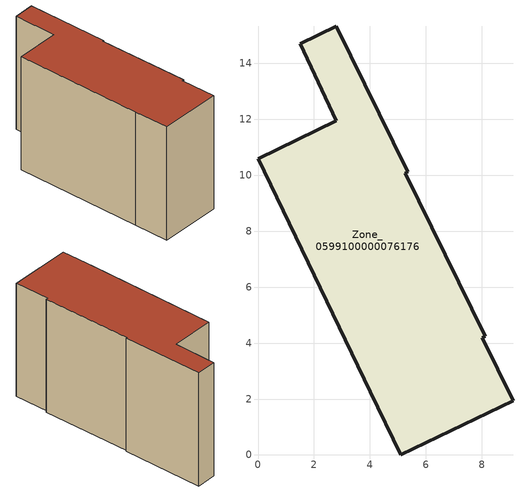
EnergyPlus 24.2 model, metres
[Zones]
Zone_0599100000076176
 floor ground (C_G): 8.12,4.25 8.02,4.2 9.12,1.94 5.11,0 4.01,2.25 0,10.59 2.8,11.96 1.5,14.7 2.8,15.34 5.36,10.12 5.26,10.07 z0
 wall outside (C_F): 5.36,10.12 2.8,15.34 1.5,14.7 2.8,11.96 0,10.59 4.01,2.25 5.11,0 9.12,1.94 8.02,4.2 8.12,4.25 5.26,10.07 5.36,10.12 z0:8.44
 roof outside (C_R): 8.02,4.2 8.12,4.25 5.26,10.07 5.36,10.12 2.8,15.34 1.5,14.7 2.8,11.96 0,10.59 4.01,2.25 5.11,0 9.12,1.94 z8.44
[BUILDING]
Pand.0599100000076176: North Axis=0; Terrain=City; Loads Convergence Tolerance Value=0.04; Temperature Convergence Tolerance Value=0.4; Solar Distribution=FullExterior; Maximum Number of Warmup Days=25; Minimum Number of Warmup Days=1
[Site:Location]
Rotterdam.The.Hague.AP_ZH_NLD Design_Conditions: Latitude=51.96; Longitude=4.45; Time Zone=1; Elevation=-4.5
[SITE:GROUNDTEMPERATURE:BUILDINGSURFACE]
18, 18, 18, 18, 18, 18, 18, 18, 18, 18, 18, 18
[MATERIAL] Thermal Absorptance=0.9; Solar Absorptance=0.7; Visible Absorptance=0.7
Name | Roughness | Thickness | Conductivity | Density | Specific Heat
G.TC.1946-1964 | MediumSmooth | 0.15 | 1 | 540 | 1210
F.TC.1946-1964 | Rough | 0.3 | 0.857143 | 1920 | 840
R.TC.1946-1964 | MediumRough | 0.2 | 0.235294 | 1500 | 1000
[CONSTRUCTION]
C_G: G.TC.1946-1964
C_F: F.TC.1946-1964
C_R: R.TC.1946-1964
[ZONE]
Zone_0599100000076176: Type=1; Multiplier=1; Ceiling Height=Autocalculate; Volume=Autocalculate; Floor Area=autocalculate; Part of Total Floor Area=Yes
[ZONEINFILTRATION:DESIGNFLOWRATE]
Infil_Zone_0599100000076176: Zone or ZoneList or Space or SpaceList=Zone_0599100000076176; Schedule=AlwaysOn; Design Flow Rate Calculation Method=Flow/Area; Flow Rate per Floor Area=0.003; Constant Term Coefficient=1; Temperature Term Coefficient=0; Velocity Term Coefficient=0; Velocity Squared Term Coefficient=0
[HVACTEMPLATE:ZONE:IDEALLOADSAIRSYSTEM]
Zone_0599100000076176: Maximum Heating Supply Air Temperature=50; Minimum Cooling Supply Air Temperature=13; Maximum Heating Supply Air Humidity Ratio=0.0156; Minimum Cooling Supply Air Humidity Ratio=0.0077; Heating Limit=NoLimit; Cooling Limit=NoLimit; Dehumidification Control Type=ConstantSensibleHeatRatio; Cooling Sensible Heat Ratio=0.7; Dehumidification Setpoint=60; Humidification Control Type=None; Humidification Setpoint=30; Outdoor Air Method=None; Outdoor Air Flow Rate per Person=0.00944; Outdoor Air Flow Rate per Zone Floor Area=0; Outdoor Air Flow Rate per Zone=0; Demand Controlled Ventilation Type=None; Outdoor Air Economizer Type=NoEconomizer; Heat Recovery Type=None; Sensible Heat Recovery Effectiveness=0.7; Latent Heat Recovery Effectiveness=0.65
[ZONECONTROL:THERMOSTAT]
ThermostatControl_Zone_0599100000076176: Zone or ZoneList=Zone_0599100000076176; Control Type Schedule=DualSetpointControlType; Control 1=Thermostat_Zone_0599100000076176; Temperature Difference Between Cutout And Setpoint=0
[THERMOSTATSETPOINT:DUALSETPOINT]
Thermostat_Zone_0599100000076176: Heating Setpoint Temperature Schedule=HeatingSetpoint_Zone_0599100000076176; Cooling Setpoint Temperature Schedule=CoolingSetpoint_Zone_0599100000076176
[SCHEDULE:COMPACT]
HeatingSetpoint_Zone_0599100000076176: Through: 12/31, For: AllDays, Until: 24:00, 21
CoolingSetpoint_Zone_0599100000076176: Through: 12/31, For: AllDays, Until: 24:00, 24
DualSetpointControlType: Through: 12/31, For: AllDays, Until: 24:00, 4
AlwaysOn: Through: 12/31, For: AllDays, Until: 24:00, 1
